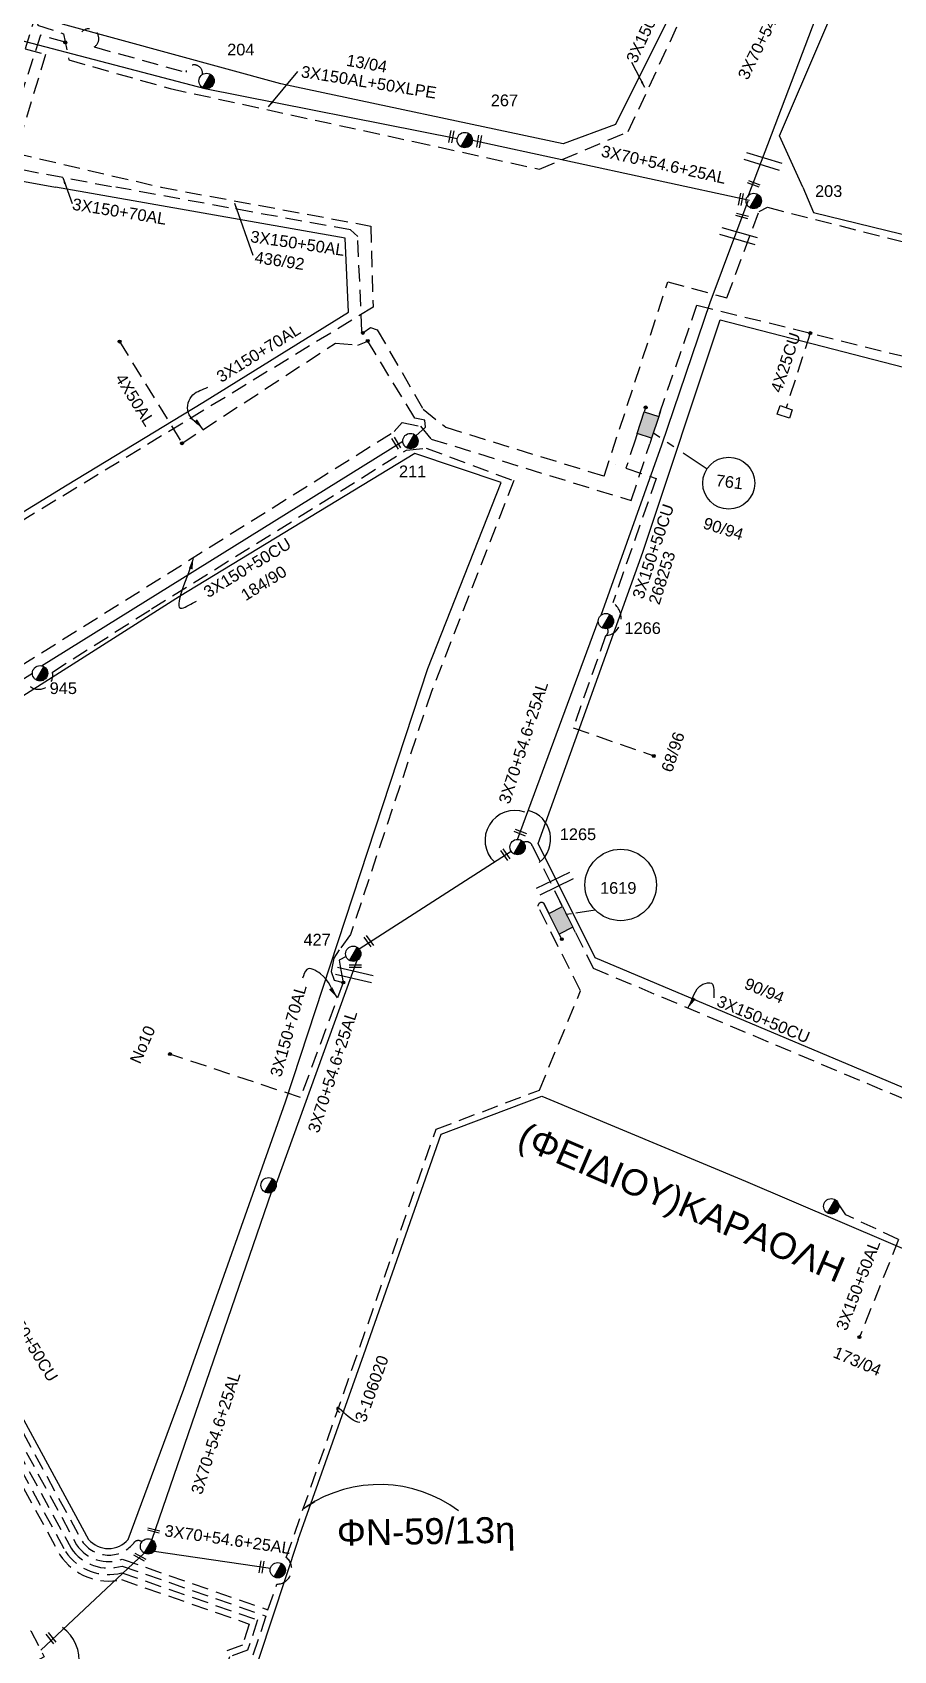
# Model space of a CAD drawing. Header units: millimetres. Extents: x 924 to 3152, y 704 to 1760.
# Drawn here: x 1934.6 to 2067.1, y 1105.1 to 1354.2 of the extents above; entities that cross this region are included whole.
import ezdxf

# ---------------------------------------------------------------- set-up
doc = ezdxf.new("R2010")
doc.units = ezdxf.units.MM
doc.linetypes.add('DASHED', pattern=[19.05, 12.7, -6.35])
for name, color, linetype in [('Link Box 4 Διευθύνσεων', 7, 'Continuous'), ('Άγνωστα', 7, 'Continuous'), ('Γέφυρες Εναέριου Δικτύου', 7, 'Continuous'), ('Επιγραφές - Σχήματα', 7, 'Continuous'), ('Επιτοίχιο Κουτί', 7, 'Continuous'), ('Καλώδια ΧΤ   3x150+50AL', 7, 'DASHED'), ('Καλώδια ΧΤ   3x150+50CU', 7, 'DASHED'), ('Καλώδια ΧΤ   3x150+70AL', 7, 'DASHED'), ('Καλώδια ΧΤ   3x150AL+50XLPE', 7, 'DASHED'), ('Καλώδια ΧΤ   4x25CU', 7, 'DASHED'), ('Μηχανική τομή', 7, 'Continuous'), ('Στύλος ΦΜ', 7, 'Continuous'), ('Στύλος ΦΜ @ 1', 7, 'Continuous'), ('Συνδέσεις', 7, 'Continuous'), ('Συνεστραμμένα ΧΤ   3x70+54.6+25 AL', 7, 'SYN_LINE'), ('Τομή', 7, 'Continuous'), ('Υπόβαθρο ΔΕΗ', 7, 'Continuous'), ('Υπόγεια καλώδια Δικτύου ΧΤ και Παρ. ΧΤ - 3X150+70 AL', 7, 'DASHED'), ('Υπόγεια καλώδια Παροχών ΧΤ   4x50AL', 7, 'DASHED')]:
    doc.layers.add(name, color=color, linetype=linetype)
doc.styles.get("Standard").update_dxf_attribs({"font": 'ARIAL.TTF'})
doc.linetypes.add('SYN_LINE', pattern='A,0.5,-0.0001,["/\\/\\/\\/",Standard,S=0.1,R=0,X=0,Y=-0.05],-0.25', length=0.7501)
doc.dimstyles.new('ISO-25', dxfattribs={"dimtxt": 2.5, "dimasz": 2.5, "dimexe": 1.25, "dimexo": 0.625, "dimtad": 1, "dimtxsty": 'Standard', "dimcen": 2.5, "dimadec": 0, "dimazin": 0, "dimtfac": 1, "dimtmove": 0, "dimatfit": 3, "dimfxl": 1, "dimarcsym": 0})
doc.dimstyles.get("Standard").update_dxf_attribs({"dimtxt": 0.18, "dimasz": 0.18, "dimexe": 0.18, "dimexo": 0.0625, "dimgap": 0.09, "dimtad": 0, "dimtih": 1, "dimtoh": 1, "dimdec": 4, "dimzin": 0, "dimdsep": 46, "dimtxsty": 'Standard', "dimcen": 0.09, "dimadec": 0, "dimazin": 0, "dimtfac": 1, "dimtdec": 4, "dimtofl": 0, "dimtmove": 0, "dimatfit": 3, "dimfxl": 1, "dimtolj": 1, "dimtzin": 0, "dimarcsym": 0})

# ---------------------------------------------------------------- blocks, each defined once
blk = doc.blocks.new('ΥΠΑΡΧΩΝ ΤΣΙΜΕΝΤΕΝΙΟΣ ΣΤΥΛΟΣ')
at = {"layer": 'Στύλος ΦΜ'}
blk.add_hatch(color=256, dxfattribs=at).paths.add_polyline_path([(-1.29, -2.28, 0.574793), (2.62, 0, 0.268822), (1.3, 2.27)])
blk.add_line((-1.29, -2.28), (1.3, 2.27), dxfattribs=at)
blk.add_circle((0, 0), 2.62, dxfattribs=at)
at = {"layer": 'Στύλος ΦΜ', "flags": 4}
for tag, p in [('ΑΡΙΘΜΟΣ', (-4.68, 8.05)), ('ΤΥΠΟΣ', (-4.91, 3.03))]:
    blk.add_attdef(tag, p, '', height=4, dxfattribs=at)
blk = doc.blocks.new('ΤΟΜΗ')
at = {"layer": 'Τομή', "ltscale": 40}
for p, q in [((-5.68, 0), (5.68, 0)), ((5.68, -2.33), (-5.68, -2.33))]:
    blk.add_line(p, q, dxfattribs=at)
blk = doc.blocks.new('ΜΗΧΑΝΙΚΗ ΤΟΜΗ')
at = {"layer": 'Μηχανική τομή', "ltscale": 40}
for p, q in [((-1.89, 0.78), (1.89, 0.78)), ((1.89, 0), (-1.89, 0))]:
    blk.add_line(p, q, dxfattribs=at)
blk = doc.blocks.new('_ΣΥΝΔΕΣΗ')
at = {"layer": 'Συνδέσεις', "linetype": 'SYN_LINE', "ltscale": 40}
blk.add_hatch(color=256, dxfattribs=at).paths.add_polyline_path([(0.5, -0.01, 1), (-0.5, -0.01, 1)])
at = {"layer": 'Συνδέσεις'}
blk.add_circle((0, -0.01), 0.5, dxfattribs=at)
blk = doc.blocks.new('LINK BOX 4 ΑΝΑΧΩΡΗΣΕΩΝ')
at = {"layer": 'Link Box 4 Διευθύνσεων', "ltscale": 40}
blk.add_hatch(color=256, dxfattribs=at).paths.add_polyline_path([(-3.54, 0), (-3.54, -4.67), (3.54, -4.67), (3.54, 0)])
for p, q in [((-3.54, 0), (-5.33, 0)), ((5.33, 0), (3.54, 0)), ((-3.54, -4.67), (-5.33, -4.67)), ((5.33, -4.67), (3.54, -4.67))]:
    blk.add_line(p, q, dxfattribs=at)
blk.add_lwpolyline([(-3.54, -4.67), (-3.54, 0), (3.54, 0), (3.54, -4.67)], close=True, dxfattribs=at)
blk = doc.blocks.new('ΕΠΙΤΟΙΧΙΟ ΚΟΥΤΙ')
at = {"layer": 'Επιτοίχιο Κουτί', "ltscale": 40}
blk.add_lwpolyline([(-2.06, 1.35), (1.86, 1.35), (1.86, -1.39), (-2.06, -1.39)], close=True, dxfattribs=at)

msp = doc.modelspace()

# ---------------------------------------------------------------- linework, layer by layer
at = {"layer": 'Άγνωστα', "color": 173, "ltscale": 0.2}
msp.add_lwpolyline([(1917.209, 1357.051), (1961.112, 1345.573), (1999.965, 1337.849)], dxfattribs=at)
at = {"layer": 'Άγνωστα', "color": 173, "linetype": 'DASHED', "ltscale": 0.2}
msp.add_lwpolyline([(1944.12, 1351.95), (1958.232, 1348.045)], dxfattribs=at)
for centre, radius, start, end in [((1943.301, 1353.231), 1.52, 302.59204, 135.8714), ((1959.496, 1347.922), 1.27, 349.82616, 174.42826)]:
    msp.add_arc(centre, radius, start, end, dxfattribs=at)
at = {"layer": 'Γέφυρες Εναέριου Δικτύου', "ltscale": 0.2}
msp.add_lwpolyline([(1937.655, 1097.798, 0.6101724), (1939.214, 1108.616, 1.8100765)], format="xyb", dxfattribs=at)
at = {"layer": 'Γέφυρες Εναέριου Δικτύου'}
for centre, radius, start, end in [((2008.818, 1229.828), 4.579, 70.32485, 226.87763), ((2009.805, 1229.992), 4.537, 307.74444, 76.14046)]:
    msp.add_arc(centre, radius, start, end, dxfattribs=at)
at = {"layer": 'Επιγραφές - Σχήματα', "linetype": 'DASHED', "ltscale": 0.2}
msp.add_lwpolyline([(1930.932, 1106.324), (1934.335, 1108.101), (1936.43, 1104.117), (1933.026, 1102.339)], close=True, dxfattribs=at)
at = {"layer": 'Επιγραφές - Σχήματα'}
for centre, radius in [((2041.74, 1284.801), 4), ((2025.113, 1222.933), 5.5)]:
    msp.add_circle(centre, radius, dxfattribs=at)
at = {"layer": 'Καλώδια ΧΤ   3x150+50AL', "color": 173, "ltscale": 0.2}
for points in [[(1941.97, 1369.511), (1938.58, 1367.738), (1936.373, 1361.121), (1933.497, 1351.681), (1936.624, 1350.81), (1932.001, 1335.593), (1954.399, 1330.366)], [(1954.399, 1330.366), (1986.66, 1324.384)]]:
    msp.add_lwpolyline(points, dxfattribs=at)
at = {"layer": 'Καλώδια ΧΤ   3x150+50AL', "color": 6, "ltscale": 0.2}
msp.add_lwpolyline([(1859.037, 1279.892), (1854.529, 1277.267), (1874.864, 1242.431), (1877.448, 1244.003), (1887.001, 1227.662), (1932.783, 1256.65), (1990.284, 1292.774), (1991.469, 1294.127), (1994.29, 1293.563), (1995.94, 1291.59), (2026.751, 1282.101), (2029.594, 1290.851)], dxfattribs=at)
at = {"layer": 'Καλώδια ΧΤ   3x150+50AL', "color": 85, "ltscale": 0.2}
msp.add_lwpolyline([(2067.873, 1168.363), (2061.85, 1153.322)], dxfattribs=at)
at = {"layer": 'Καλώδια ΧΤ   3x150+50CU', "color": 173, "ltscale": 0.2}
msp.add_lwpolyline([(1986.66, 1324.384), (1987.016, 1311.87), (1875.118, 1243.75)], dxfattribs=at)
at = {"layer": 'Καλώδια ΧΤ   3x150+50CU', "color": 6, "ltscale": 0.2}
msp.add_lwpolyline([(2031.102, 1295.493), (2036.843, 1312.207), (2081.946, 1301.041), (2132.847, 1287.378), (2180.922, 1275.439), (2184.995, 1291.84), (2188.945, 1290.928)], dxfattribs=at)
at = {"layer": 'Καλώδια ΧΤ   3x150+50CU', "color": 5, "ltscale": 0.2}
for points in [[(2027.374, 1291.572), (2025.916, 1287.084), (2030.574, 1285.527), (2023.895, 1266.363)], [(2022.787, 1261.286), (2017.822, 1247.15), (2030.206, 1242.8)]]:
    msp.add_lwpolyline(points, dxfattribs=at)
msp.add_lwpolyline([(2024.325, 1287.616), (2024.325, 1287.616)], close=True, dxfattribs=at)
msp.add_lwpolyline([(2009.862, 1229.178, -0.6447467), (2011.54, 1228.896), (2016.949, 1218.014)], format="xyb", dxfattribs=at)
at = {"layer": 'Καλώδια ΧΤ   3x150+50CU', "color": 233, "ltscale": 0.2, "true_color": 0xd2798f}
msp.add_lwpolyline([(2018.144, 1215.633), (2020.866, 1210.134), (2081.999, 1184.412), (2083.217, 1182.79)], dxfattribs=at)
at = {"layer": 'Καλώδια ΧΤ   3x150+50CU', "color": 85, "ltscale": 0.2}
msp.add_lwpolyline([(2136.635, 1140.452), (2134.641, 1140.821), (2067.873, 1168.363), (2059.752, 1172.148), (2058.63, 1173.86)], dxfattribs=at)
at = {"layer": 'Καλώδια ΧΤ   3x150+50CU', "color": 5, "ltscale": 0.2}
for centre, radius, start, end in [((2022.448, 1264.019), 2.755, 277.05924, 58.30817), ((2022.383, 1261.989), 0.811, 299.8451, 30.73093)]:
    msp.add_arc(centre, radius, start, end, dxfattribs=at)
at = {"layer": 'Καλώδια ΧΤ   3x150+70AL', "color": 30, "ltscale": 0.2}
for points in [[(1993.609, 1292.099), (1995.096, 1293.41), (1994.981, 1294.5), (1993.436, 1294.817), (1985.262, 1308.215), (1984.673, 1322.775), (1983.532, 1323.779), (1947.413, 1330.366)], [(1957.619, 1290.932), (1981.255, 1306.367), (1984.694, 1306.038), (1986.198, 1306.68)]]:
    msp.add_lwpolyline(points, dxfattribs=at)
at = {"layer": 'Καλώδια ΧΤ   3x150+70AL', "color": 5, "ltscale": 0.2}
msp.add_lwpolyline([(1982.87, 1211.917), (1981.811, 1211.374), (1982.065, 1209.796), (1982.418, 1207.925), (1975.836, 1190.213), (1955.762, 1196.899)], dxfattribs=at)
at = {"layer": 'Καλώδια ΧΤ   3x150AL+50XLPE', "color": 27, "ltscale": 0.2}
for points in [[(1937.165, 1360.135), (1935.364, 1355.314), (1939.384, 1353.986), (1940.205, 1349.967), (1955.775, 1345.556), (1993.312, 1337.374), (2012.616, 1333.123), (2026.285, 1338.927), (2034.17, 1355.886), (2045.412, 1379.233), (2047.447, 1380.015), (2054.797, 1395.588), (2058.219, 1402.229), (2071.72, 1395.892), (2084.508, 1421.194), (2084.93, 1422.279)], [(1939.654, 1352.667), (1935.841, 1353.762), (1930.974, 1338.761), (1928.857, 1337.139), (1925.772, 1337.296), (1875.587, 1346.892), (1874.462, 1348.389), (1873.386, 1348.505), (1871.964, 1347.929), (1870.274, 1346.354), (1868.391, 1345.97), (1866.085, 1346.392), (1818.74, 1354.106), (1817.725, 1353.478), (1816.526, 1342.136), (1823.643, 1330.366)]]:
    msp.add_lwpolyline(points, dxfattribs=at)
at = {"layer": 'Καλώδια ΧΤ   3x150AL+50XLPE', "color": 30, "ltscale": 0.2}
msp.add_lwpolyline([(1985.442, 1307.92), (1986.609, 1308.74), (1987.662, 1308.424), (1994.708, 1296.203), (1998.213, 1293.41), (2022.574, 1285.876), (2032.354, 1315.776), (2041.46, 1313.34), (2046.417, 1326.63), (2047.711, 1327.261), (2092.871, 1315.755), (2093.807, 1314.023), (2096.073, 1313.693), (2097.171, 1315.014)], dxfattribs=at)
at = {"layer": 'Καλώδια ΧΤ   3x150AL+50XLPE', "color": 5, "ltscale": 0.2}
msp.add_lwpolyline([(1937.667, 1255.7), (1952.917, 1265.424), (1992.143, 1289.892), (1995.207, 1290.175), (2008.655, 1285.191), (1995.984, 1252.708), (1983.549, 1215.307), (1981.817, 1212.967), (1980.959, 1211.654), (1980.557, 1209.595), (1981.009, 1208.289), (1982.418, 1207.925)], dxfattribs=at)
at = {"layer": 'Καλώδια ΧΤ   3x150AL+50XLPE', "color": 1, "linetype": 'DASHED', "ltscale": 0.2}
msp.add_lwpolyline([(1856.054, 1284.877), (1846.452, 1279.285), (1872.432, 1233.847), (1875.373, 1235.665), (1882.314, 1223.791), (1882.203, 1223.726), (1938.831, 1119.815, 0.313452), (1948.324, 1115.996), (1967.974, 1109.155), (1966.914, 1105.901), (1964.124, 1104.869)], format="xyb", dxfattribs=at)
at = {"layer": 'Καλώδια ΧΤ   3x150AL+50XLPE', "color": 151, "linetype": 'DASHED', "ltscale": 0.2}
msp.add_lwpolyline([(1856.524, 1284.07), (1847.78, 1278.977), (1872.786, 1235.242), (1875.719, 1237.055), (1883.682, 1223.432), (1883.545, 1223.352), (1939.689, 1120.331, 0.3217485), (1948.373, 1117.038), (1969.228, 1109.777), (1967.715, 1105.131), (1964.925, 1104.099), (1961.845, 1094.638), (1963.624, 1092.667), (1960.627, 1083.579), (1964.46, 1082.322), (1959.632, 1067.882, -0.3146732), (1960.922, 1064.036), (1967.131, 1062.02), (1968.543, 1062.964), (1969.317, 1062.712)], format="xyb", dxfattribs=at)
at = {"layer": 'Καλώδια ΧΤ   3x150AL+50XLPE', "color": 85, "linetype": 'DASHED', "ltscale": 0.2}
msp.add_lwpolyline([(1857.019, 1283.22), (1849.132, 1278.626), (1873.141, 1236.637), (1876.065, 1238.445), (1885.05, 1223.073), (1884.888, 1222.979), (1940.545, 1120.849, 0.3318979), (1948.401, 1118.087), (1970.521, 1110.386), (1967.431, 1101.026)], format="xyb", dxfattribs=at)
at = {"layer": 'Καλώδια ΧΤ   3x150AL+50XLPE', "color": 233, "linetype": 'DASHED', "ltscale": 0.2, "true_color": 0xd2798f}
msp.add_lwpolyline([(1857.495, 1282.403), (1850.466, 1278.309), (1873.495, 1238.032), (1876.411, 1239.834), (1886.418, 1222.715), (1886.23, 1222.605), (1941.4, 1121.37, 0.3447086), (1948.405, 1119.144), (1970.834, 1111.336), (1972.214, 1115.283, 0.6948511), (1973.66, 1119.417), (1996.707, 1185.325), (2012.619, 1191.369), (2018.938, 1206.616), (2012.378, 1219.69, -0.5750477), (2013.272, 1220.138), (2014.07, 1218.548)], format="xyb", dxfattribs=at)
at = {"layer": 'Καλώδια ΧΤ   3x150AL+50XLPE', "color": 2, "linetype": 'DASHED', "ltscale": 0.2}
msp.add_lwpolyline([(1857.987, 1281.558), (1851.815, 1277.964), (1873.85, 1239.426), (1876.757, 1241.224), (1887.786, 1222.356), (1887.573, 1222.231), (1942.253, 1121.894, 0.4922158), (1950.111, 1121.524, -0.481921), (1951.445, 1121.807)], format="xyb", dxfattribs=at)
at = {"layer": 'Καλώδια ΧΤ   3x150AL+50XLPE', "linetype": 'DASHED', "ltscale": 0.2}
msp.add_lwpolyline([(2013.668, 1219.348), (2013.272, 1220.138)], dxfattribs=at)
at = {"layer": 'Καλώδια ΧΤ   3x150AL+50XLPE', "color": 5, "ltscale": 0.2}
msp.add_arc((1935.57, 1255.21), 2.154, 231.87817, 13.17229, dxfattribs=at)
at = {"layer": 'Καλώδια ΧΤ   4x25CU', "color": 6, "ltscale": 0.2}
msp.add_lwpolyline([(2054.281, 1307.89), (2050.583, 1296.417)], dxfattribs=at)
at = {"layer": 'Συνεστραμμένα ΧΤ   3x70+54.6+25 AL', "color": 133, "ltscale": 20}
msp.add_lwpolyline([(2061.869, 1374.238), (2044.617, 1328.752)], dxfattribs=at)
at = {"layer": 'Συνεστραμμένα ΧΤ   3x70+54.6+25 AL', "color": 173, "ltscale": 20}
msp.add_lwpolyline([(2002.298, 1337.619), (2044.917, 1328.384)], dxfattribs=at)
at = {"layer": 'Συνεστραμμένα ΧΤ   3x70+54.6+25 AL', "color": 5, "ltscale": 20}
for points in [[(2044.679, 1328.208), (2038.825, 1312.558), (2031.419, 1290.646), (2022.053, 1264.428)], [(2009.249, 1229.954), (2021.669, 1263.558)], [(1984.869, 1213.1), (2008.259, 1228.139)]]:
    msp.add_lwpolyline(points, dxfattribs=at)
at = {"layer": 'Συνεστραμμένα ΧΤ   3x70+54.6+25 AL', "color": 30, "ltscale": 20}
for points in [[(1935.995, 1256.681), (1991.584, 1291.28)], [(1870.946, 1215.85), (1934.596, 1255.524)]]:
    msp.add_lwpolyline(points, dxfattribs=at)
at = {"layer": 'Συνεστραμμένα ΧΤ   3x70+54.6+25 AL', "color": 2, "ltscale": 20}
for points in [[(1984.496, 1211.287), (1972.084, 1176.973)], [(1971.336, 1175.593), (1952.966, 1122.175)], [(1935.884, 1105.156), (1951.813, 1120.085)], [(1953.328, 1120.392), (1971.221, 1117.736)]]:
    msp.add_lwpolyline(points, dxfattribs=at)
at = {"layer": 'Υπόβαθρο ΔΕΗ', "ltscale": 0.2}
for points in [[(1939.214, 1355.462), (1962.899, 1421.037), (1980.998, 1469.094), (1996.303, 1508.159), (2047.514, 1485.355), (2081.701, 1469.773), (2085.564, 1460.918), (2074.5, 1439.616), (2058.227, 1407.587), (2041.232, 1374.037), (2024.339, 1340.018), (2016.275, 1337.018), (1972.799, 1346.283), (1939.214, 1355.462)], [(2053.127, 1330.366), (2049.549, 1338.256), (2062.104, 1367.626), (2080.59, 1404.356)], [(1826.103, 1329.692), (1818.925, 1342.094), (1820.319, 1351.373), (1858.815, 1344.849), (1938.146, 1330.366)], [(1975.479, 1122.175), (1963.524, 1085.977), (1963.154, 1084.855), (2058.014, 1053.738), (2143.016, 1026.096), (2191.545, 1114.719), (2173.557, 1122.175)]]:
    msp.add_lwpolyline(points, dxfattribs=at)
at = {"layer": 'Υπόβαθρο ΔΕΗ'}
for points in [[(1825.702, 1330.366), (1839.453, 1306.453), (1859.747, 1272.41), (1875.45, 1245.171), (1901.651, 1261.025), (1939.948, 1284.518), (1960.813, 1297.204), (1983.219, 1311.104), (1982.734, 1322.516), (1938.146, 1330.366)], [(2053.127, 1330.366), (2054.797, 1326.468), (2189.759, 1293.465), (2277.142, 1273.753), (2292.701, 1304.045), (2288.68, 1313.062), (2253.907, 1330.366)], [(2140.99, 1162.336), (2115.278, 1171.982), (2075.837, 1188.692), (2021.204, 1211.7), (2012.436, 1229.341), (2028.512, 1274.152), (2040.398, 1309.93)], [(2040.398, 1309.93), (2108.153, 1292.435), (2182.414, 1273.588), (2167.453, 1232.742), (2159.323, 1212.165)], [(2030.14, 1292.532), (2031.147, 1291.861)], [(2032.245, 1291.129), (2033.285, 1290.436)], [(2034.723, 1289.478), (2038.411, 1287.019)], [(2016.731, 1218.449), (2017.557, 1218.569)], [(2018.194, 1218.661), (2021.175, 1219.093)], [(1975.479, 1122.175), (1985.576, 1150.638), (1997.498, 1184.556), (2012.974, 1190.434), (2044.338, 1177.342), (2110.874, 1148.839), (2173.557, 1122.175)]]:
    msp.add_lwpolyline(points, dxfattribs=at)
msp.add_lwpolyline([(1943.239, 1122.175, 0.4597681), (1949.352, 1122.175), (1957.91, 1145.328), (1973.528, 1189.571), (1995.452, 1256.242), (2006.743, 1284.923), (1993.462, 1289.375), (1957.251, 1267.358), (1888.088, 1223.375), (1899.781, 1201.719), (1928.23, 1149.716), (1943.239, 1122.175)], format="xyb", dxfattribs=at)
msp.add_arc((1987.992, 1110.328), 20.3, 53.14924, 123.68935, dxfattribs=at)
msp.add_open_spline([(1984.969, 1140.206), (1984.285, 1140.079), (1981.532, 1142.664), (1981.406, 1142.507), (1981.501, 1141.839), (1981.904, 1141.75)], degree=3, dxfattribs=at)
at = {"layer": 'Υπόγεια καλώδια Δικτύου ΧΤ και Παρ. ΧΤ - 3X150+70 AL', "color": 30, "ltscale": 0.2}
msp.add_lwpolyline([(1930.181, 1336.444), (1929.301, 1333.767), (1947.413, 1330.366)], dxfattribs=at)
at = {"layer": 'Υπόγεια καλώδια Παροχών ΧΤ   4x50AL', "color": 30, "ltscale": 0.2}
msp.add_lwpolyline([(1948.012, 1306.592), (1957.619, 1290.932), (1957.694, 1290.982)], dxfattribs=at)

# ---------------------------------------------------------------- block references
at = {"layer": 'Link Box 4 Διευθύνσεων'}
for p, xscale, yscale, zscale, rotation in [((2028.198, 1294.106), 0.5000000000000941, 0.5000000000000941, 0.5000000000000941, 72), ((2016.949, 1218.014), 0.4999999999999996, 0.4999999999999996, 0.4999999999999996, 296.6459872382003)]:
    msp.add_blockref('LINK BOX 4 ΑΝΑΧΩΡΗΣΕΩΝ', p, dxfattribs=dict(at, xscale=xscale, yscale=yscale, zscale=zscale, rotation=rotation))
at = {"layer": 'Επιτοίχιο Κουτί', "xscale": 0.4999999999999948, "yscale": 0.4999999999999948, "zscale": 0.4999999999999948, "rotation": 341.2597411657522}
msp.add_blockref('ΕΠΙΤΟΙΧΙΟ ΚΟΥΤΙ', (2050.413, 1295.761), dxfattribs=at)
at = {"layer": 'Μηχανική τομή'}
for p, xscale, yscale, zscale, rotation in [((1998.871, 1338.174), 0.4999999999999992, 0.4999999999999992, 0.4999999999999992, 259.4857041965303), ((2003.132, 1337.445), 0.4999999999999992, 0.4999999999999992, 0.4999999999999992, 259.4857041965303), ((2045.523, 1330.693), 0.4999999999999993, 0.4999999999999993, 0.4999999999999993, 339.2968196509706), ((2043.413, 1328.534), 0.4999999999999992, 0.4999999999999992, 0.4999999999999992, 259.4857041965303), ((2043.769, 1325.756), 0.4999999999999945, 0.4999999999999945, 0.4999999999999945, 344.7150801717582), ((1990.423, 1290.855), 0.4999999999999152, 0.4999999999999152, 0.4999999999999152, 301.9535796523827), ((2009.605, 1230.812), 0.4999999999999571, 0.4999999999999571, 0.4999999999999571, 338.9124510410094), ((2007.197, 1227.485), 0.500000000000025, 0.500000000000025, 0.500000000000025, 305.015961006549), ((1986.192, 1214.158), 0.5000000000001616, 0.5000000000001616, 0.5000000000001616, 305.664394953168), ((1953.298, 1123.741), 0.4999999999999986, 0.4999999999999986, 0.4999999999999986, 166.0141341402579), ((1951.201, 1119.62), 0.4999999999999987, 0.4999999999999987, 0.4999999999999987, 151.1149029712097), ((1970.041, 1117.911), 0.4999999999999986, 0.4999999999999986, 0.4999999999999986, 81.26211536850137), ((1937.614, 1107.096), 0.4999999999999987, 0.4999999999999987, 0.4999999999999987, 129.0917254275021)]:
    msp.add_blockref('ΜΗΧΑΝΙΚΗ ΤΟΜΗ', p, dxfattribs=dict(at, xscale=xscale, yscale=yscale, zscale=zscale, rotation=rotation))
at = {"layer": 'Μηχανική τομή', "xscale": 0.5, "yscale": 0.5, "zscale": 0.5}
msp.add_blockref('ΜΗΧΑΝΙΚΗ ΤΟΜΗ', (1984.276, 1210.234), dxfattribs=at)
at = {"layer": 'Στύλος ΦΜ @ 1', "ltscale": 40}
ref = msp.add_blockref('ΥΠΑΡΧΩΝ ΤΣΙΜΕΝΤΕΝΙΟΣ ΣΤΥΛΟΣ', (1961.397, 1346.716), dxfattribs=dict(at, xscale=0.4499999999998181, yscale=0.4499999999998181, zscale=0.4499999999998181))
ref.add_attrib('ΤΥΠΟΣ', '204', (1964.569, 1350.652), dxfattribs={"layer": 'Στύλος ΦΜ', "height": 1.8, "flags": 4})
ref = msp.add_blockref('ΥΠΑΡΧΩΝ ΤΣΙΜΕΝΤΕΝΙΟΣ ΣΤΥΛΟΣ', (2001.12, 1337.619), dxfattribs=dict(at, xscale=0.4499999999998181, yscale=0.4499999999998181, zscale=0.4499999999998181))
ref.add_attrib('ΤΥΠΟΣ', '267', (2005.13, 1342.829), dxfattribs={"layer": 'Στύλος ΦΜ', "height": 1.8, "flags": 4})
ref = msp.add_blockref('ΥΠΑΡΧΩΝ ΤΣΙΜΕΝΤΕΝΙΟΣ ΣΤΥΛΟΣ', (2045.583, 1328.243), dxfattribs=dict(at, xscale=0.4499999999998181, yscale=0.4499999999998181, zscale=0.4499999999998181))
ref.add_attrib('ΤΥΠΟΣ', '203', (2055.018, 1328.86), dxfattribs={"layer": 'Στύλος ΦΜ', "height": 1.8, "flags": 4})
ref = msp.add_blockref('ΥΠΑΡΧΩΝ ΤΣΙΜΕΝΤΕΝΙΟΣ ΣΤΥΛΟΣ', (1992.762, 1291.28), dxfattribs=dict(at, xscale=0.4499999999998181, yscale=0.4499999999998181, zscale=0.4499999999998181))
ref.add_attrib('ΤΥΠΟΣ', '211', (1991.002, 1285.711), dxfattribs={"layer": 'Στύλος ΦΜ', "height": 1.8, "flags": 4})
ref = msp.add_blockref('ΥΠΑΡΧΩΝ ΤΣΙΜΕΝΤΕΝΙΟΣ ΣΤΥΛΟΣ', (2022.847, 1263.558), dxfattribs=dict(at, xscale=0.4499999999998181, yscale=0.4499999999998181, zscale=0.4499999999998181))
ref.add_attrib('ΤΥΠΟΣ', '1266', (2025.701, 1261.574), dxfattribs={"layer": 'Στύλος ΦΜ', "height": 1.8, "flags": 4})
ref = msp.add_blockref('ΥΠΑΡΧΩΝ ΤΣΙΜΕΝΤΕΝΙΟΣ ΣΤΥΛΟΣ', (1935.773, 1255.524), dxfattribs=dict(at, xscale=0.4499999999998181, yscale=0.4499999999998181, zscale=0.4499999999998181))
ref.add_attrib('ΤΥΠΟΣ', '945', (1937.257, 1252.331), dxfattribs={"layer": 'Στύλος ΦΜ', "height": 1.8, "flags": 4})
ref = msp.add_blockref('ΥΠΑΡΧΩΝ ΤΣΙΜΕΝΤΕΝΙΟΣ ΣΤΥΛΟΣ', (2009.249, 1228.776), dxfattribs=dict(at, xscale=0.4499999999998181, yscale=0.4499999999998181, zscale=0.4499999999998181))
ref.add_attrib('ΤΥΠΟΣ', '1265', (2015.747, 1229.846), dxfattribs={"layer": 'Στύλος ΦΜ', "height": 1.8, "flags": 4})
ref = msp.add_blockref('ΥΠΑΡΧΩΝ ΤΣΙΜΕΝΤΕΝΙΟΣ ΣΤΥΛΟΣ', (1983.969, 1212.341), dxfattribs=dict(at, xscale=0.4499999999998181, yscale=0.4499999999998181, zscale=0.4499999999998181))
ref.add_attrib('ΤΥΠΟΣ', '427', (1976.308, 1213.616), dxfattribs={"layer": 'Στύλος ΦΜ', "height": 1.8, "flags": 4})
at = {"layer": 'Στύλος ΦΜ @ 1', "ltscale": 40, "xscale": 0.4499999999998181, "yscale": 0.4499999999998181, "zscale": 0.4499999999998181}
for p in [(1970.938, 1176.701), (2057.519, 1173.469), (1952.394, 1121.109), (1972.361, 1117.442)]:
    msp.add_blockref('ΥΠΑΡΧΩΝ ΤΣΙΜΕΝΤΕΝΙΟΣ ΣΤΥΛΟΣ', p, dxfattribs=at)
at = {"layer": 'Συνδέσεις'}
for p, xscale, yscale, zscale in [((1939.654, 1352.667), 0.4499999999998181, 0.4499999999998181, 0.4499999999998181), ((1985.445, 1307.932), 0.45, 0.45, 0.45), ((2054.284, 1307.902), 0.45, 0.45, 0.45), ((1948.015, 1306.603), 0.45, 0.45, 0.45), ((1986.202, 1306.692), 0.45, 0.45, 0.45), ((2028.964, 1296.466), 0.45, 0.45, 0.45), ((1957.622, 1290.944), 0.45, 0.45, 0.45), ((2030.206, 1242.8), 0.4500000000000028, 0.4500000000000028, 0.4500000000000028), ((2016.061, 1214.597), 0.45, 0.45, 0.45), ((1982.421, 1207.937), 0.4499999999999993, 0.4499999999999993, 0.4499999999999993), ((1955.765, 1196.91), 0.45, 0.45, 0.45), ((2061.854, 1153.333), 0.45, 0.45, 0.45)]:
    msp.add_blockref('_ΣΥΝΔΕΣΗ', p, dxfattribs=dict(at, xscale=xscale, yscale=yscale, zscale=zscale))
at = {"layer": 'Τομή'}
for p, xscale, yscale, zscale, rotation in [((2047.186, 1334.884), 0.4999999999999997, 0.4999999999999997, 0.4999999999999997, 342.9652713634111), ((2043.406, 1323.403), 0.4999999999999753, 0.4999999999999753, 0.4999999999999753, 344.1279058045389), ((2015.231, 1222.634), 0.4999999999999992, 0.4999999999999992, 0.4999999999999992, 205.9722448452161), ((1984.288, 1209.632), 0.4999999999999925, 0.4999999999999925, 0.4999999999999925, 346.8116200821544)]:
    msp.add_blockref('ΤΟΜΗ', p, dxfattribs=dict(at, xscale=xscale, yscale=yscale, zscale=zscale, rotation=rotation))

# ---------------------------------------------------------------- texts
at = {"layer": 'Επιγραφές - Σχήματα', "insert": (1983.117, 1350.841), "char_height": 1.8, "attachment_point": 1, "rotation": 350.09288}
msp.add_mtext_dynamic_manual_height_columns('13/04', width=10.09091, gutter_width=12.5, heights=[0], dxfattribs=at)
at = {"layer": 'Επιγραφές - Σχήματα', "char_height": 1.8, "width": 30}
for s, insert, attachment_point, rotation in [('436/92', (1968.971, 1320.511), 1, 351.50438), ('761', (2039.895, 1286.151), 1, 352.56318), ('90/94', (2038.192, 1279.589), 1, 342.46802), ('268253', (2031.468, 1270.224), 5, 72.68224), ('184/90', (1970.199, 1269.396), 5, 32.09621), ('90/94', (2044.675, 1208.72), 1, 337.35579), ('No10', (1949.521, 1195.967), 1, 66.38621), ('173/04', (2058.346, 1151.944), 1, 337)]:
    msp.add_mtext(s, dxfattribs=dict(at, insert=insert, attachment_point=attachment_point, rotation=rotation))
at = {"layer": 'Επιγραφές - Σχήματα', "insert": (2021.943, 1223.375), "char_height": 1.8, "attachment_point": 1}
msp.add_mtext_dynamic_manual_height_columns('1619', width=10.09091, gutter_width=12.5, heights=[0], dxfattribs=at)
at = {"layer": 'Επιγραφές - Σχήματα', "linetype": 'Continuous', "char_height": 4, "attachment_point": 1}
for s, insert, width, rotation in [('(ΦΕΙΔΙΟΥ)ΚΑΡΑΟΛΗ', (2010.529, 1186.482), 57.33182, 336.84792), ('ΦΝ-59/13η', (1981.417, 1125.195), 47.13111, 1.02002)]:
    msp.add_mtext(s, dxfattribs=dict(at, insert=insert, width=width, rotation=rotation))
at = {"layer": 'Καλώδια ΧΤ   3x150+50AL', "color": 7, "ltscale": 0.2, "char_height": 1.8, "width": 30, "attachment_point": 1}
for insert, rotation in [((1968.305, 1323.707), 351.50438), ((2058.181, 1154.841), 68.94331)]:
    msp.add_mtext('3X150+50AL', dxfattribs=dict(at, insert=insert, rotation=rotation))
at = {"layer": 'Καλώδια ΧΤ   3x150+50CU', "color": 7, "ltscale": 0.2, "char_height": 1.8, "width": 30, "attachment_point": 1}
for s, insert, rotation in [('3X150+50CU', (2026.857, 1267.383), 71.5479), ('3X150+50CU', (1960.706, 1268.613), 31.25727), ('68/96', (2031.3, 1240.71), 71.5479), ('3X150+50CU', (2040.424, 1206.018), 337.35579), ('3X150+50CU', (1930.71, 1160.133), 301.54538), ('3-106020', (1984.154, 1140.708), 70.18846)]:
    msp.add_mtext(s, dxfattribs=dict(at, insert=insert, rotation=rotation))
at = {"layer": 'Καλώδια ΧΤ   3x150+70AL', "color": 7, "ltscale": 0.2, "char_height": 1.8, "width": 30, "attachment_point": 1}
for insert, rotation in [((1940.919, 1328.686), 350.76611), ((1962.694, 1301.739), 31.9179), ((1971.129, 1193.732), 74.22897)]:
    msp.add_mtext('3X150+70AL', dxfattribs=dict(at, insert=insert, rotation=rotation))
at = {"layer": 'Καλώδια ΧΤ   3x150AL+50XLPE', "color": 7, "char_height": 1.8, "width": 27.84843, "attachment_point": 5}
for insert, rotation in [((2031.201, 1359.201), 64.63494), ((1986.362, 1346.522), 350.90412)]:
    msp.add_mtext('3X150AL+50XLPE', dxfattribs=dict(at, insert=insert, rotation=rotation))
at = {"layer": 'Καλώδια ΧΤ   4x25CU', "color": 7, "ltscale": 0.2, "insert": (2048.115, 1299.159), "char_height": 1.8, "width": 30, "attachment_point": 1, "rotation": 71.54795}
msp.add_mtext('4X25CU', dxfattribs=at)
at = {"layer": 'Συνεστραμμένα ΧΤ   3x70+54.6+25 AL', "color": 7, "char_height": 1.8, "width": 168.37176, "attachment_point": 1}
for insert, rotation in [((2043.045, 1347.541), 63.48538), ((2022.384, 1336.858), 347.4656), ((1955.092, 1124.456), 351.88611)]:
    msp.add_mtext('3X70+54.6+25AL', dxfattribs=dict(at, insert=insert, rotation=rotation))
at = {"layer": 'Συνεστραμμένα ΧΤ   3x70+54.6+25 AL', "color": 7, "ltscale": 20, "char_height": 1.8, "width": 30, "attachment_point": 1, "rotation": 72.20834}
for insert in [(2006.287, 1235.821), (1976.922, 1185.167), (1958.948, 1129.51)]:
    msp.add_mtext('3X70+54.6+25AL', dxfattribs=dict(at, insert=insert))
at = {"layer": 'Υπόγεια καλώδια Παροχών ΧΤ   4x50AL', "color": 7, "ltscale": 0.2, "insert": (1948.788, 1301.91), "char_height": 1.8, "width": 30, "attachment_point": 1, "rotation": 302.02736}
msp.add_mtext('4X50AL', dxfattribs=at)

# ---------------------------------------------------------------- leaders
at = {"layer": 'Επιγραφές - Σχήματα', "ltscale": 40}
for points, override in [([(1970.925, 1342.742), (1975.416, 1348.175)], {"dimasz": 1, "dimtad": 0}), ([(2028.815, 1345.689), (2026.825, 1349.565)], {"dimasz": 1, "dimtad": 0}), ([(1939.278, 1331.838), (1940.714, 1327.849)], {"dimasz": 1, "dimtad": 0}), ([(1965.684, 1327.927), (1968.536, 1319.878)], {"dimasz": 1, "dimtad": 0}), ([(1976.299, 1126.965), (1978.045, 1128.034)], {"dimasz": 0.5, "dimtad": 0})]:
    msp.add_leader(points, dimstyle='ISO-25', override=override, dxfattribs=at)
at = {"layer": 'Επιγραφές - Σχήματα', "path_type": 1}
for points in [[(1960.895, 1293.081), (1958.58, 1295.703), (1959.293, 1298.41), (1961.575, 1299.549)], [(1959.348, 1273.339), (1957.63, 1265.546), (1959.84, 1266.642)], [(1981.534, 1205.545), (1978.921, 1209.252), (1976.812, 1209.926), (1976.138, 1208.578)], [(2035.47, 1203.99), (2037.77, 1207.652), (2039.084, 1207.806), (2039.47, 1205.567)]]:
    msp.add_leader(points, dimstyle='Standard', override={"dimasz": 1.8, "dimgap": 0.09, "dimtad": 0}, dxfattribs=at)

doc.saveas('drawing.dxf')
